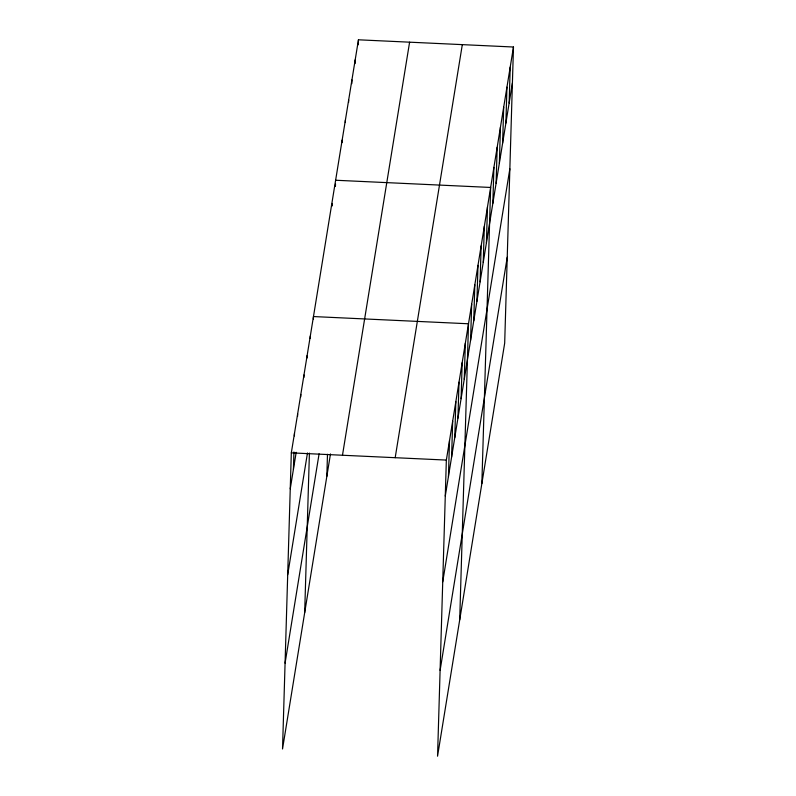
<?xml version="1.0" encoding="UTF-8"?>
<svg xmlns="http://www.w3.org/2000/svg" width="796" height="796" viewBox="0 0 796 796"><rect width="100%" height="100%" fill="white"/><g stroke="black" fill="none" stroke-linecap="round" stroke-linejoin="round"><path stroke-width="1.19" d="M513.47 47.014L446.347 460.078L437.551 756.2L504.684 343.136L513.47 47.014L358.449 39.8L291.316 452.864L282.53 748.986L330.479 453.939M293.416 469.351L293.933 451.999M294.411 435.88L294.48 433.392M297.575 416.398L297.644 413.92M300.739 396.925L300.808 394.448M303.903 377.453L303.973 374.976M307.067 357.981L307.137 355.504M310.231 338.509L310.301 336.031M304.679 612.671L309.415 453.113M313.395 319.037L313.465 316.559L468.496 323.773L459.71 619.885M332.27 205.915L332.35 203.438M326.828 476.366L327.484 454.287M335.434 186.443L335.514 183.966M342.071 142.593L342.141 140.116M345.325 122.534L345.404 120.057M348.588 102.465L348.658 99.988M351.812 83.65L351.922 79.928M355.076 63.581L355.185 59.859M358.3 44.755L358.449 39.8M448.447 476.565L449.511 440.606M451.611 457.093L452.675 421.134M454.775 437.621L455.839 401.662M457.939 418.149L459.003 382.189M461.103 398.677L462.168 362.717M464.267 379.204L465.332 343.245M470.595 340.25L471.66 304.291M473.759 320.778L474.824 284.819M476.923 301.306L477.988 265.347M480.087 281.834L481.152 245.874M483.252 262.362L484.316 226.402M486.416 242.889L487.48 206.93M481.859 483.57L490.644 187.458L335.623 180.244M492.843 203.348L493.908 167.389M496.107 183.289L497.172 147.33M499.361 163.23L500.435 127.27M502.624 143.161L503.689 107.201M505.888 123.101L506.952 87.142M509.142 103.032L510.216 67.073M290.251 488.824L296.182 452.317M287.704 574.682L307.475 452.974M285.077 663.138L319.096 453.8M342.479 455.252L409.602 42.178M395.184 457.7L462.317 44.636M445.272 496.037L512.405 82.973M442.725 581.896L509.858 168.822M440.108 670.351L507.231 257.277M291.316 452.864L446.347 460.078"/></g></svg>
